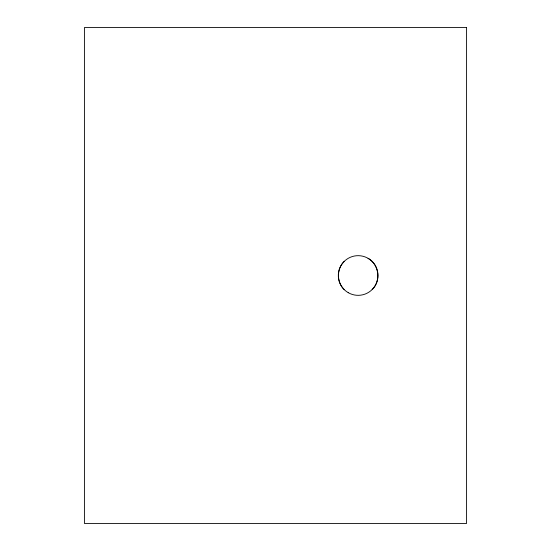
<?xml version="1.0" encoding="UTF-8"?>
<svg xmlns="http://www.w3.org/2000/svg" width="551" height="551" viewBox="0 0 551 551"><rect width="100%" height="100%" fill="white"/><g stroke="black" fill="none" stroke-linecap="round" stroke-linejoin="round"><path stroke-width="0.83" d="M344.127 261.477C336.571 268.936 336.571 282.064 344.127 289.523M372.173 289.523C381.223 280.803 379.067 264.404 368.068 258.323M466.587 27.55L84.413 27.55L84.413 523.45L466.587 523.45L466.587 27.55M348.232 292.677A19.836 19.836 0 0 0 377.986 275.5A19.836 19.836 0 0 0 348.232 258.323A19.836 19.836 0 0 0 348.232 292.677"/></g></svg>
